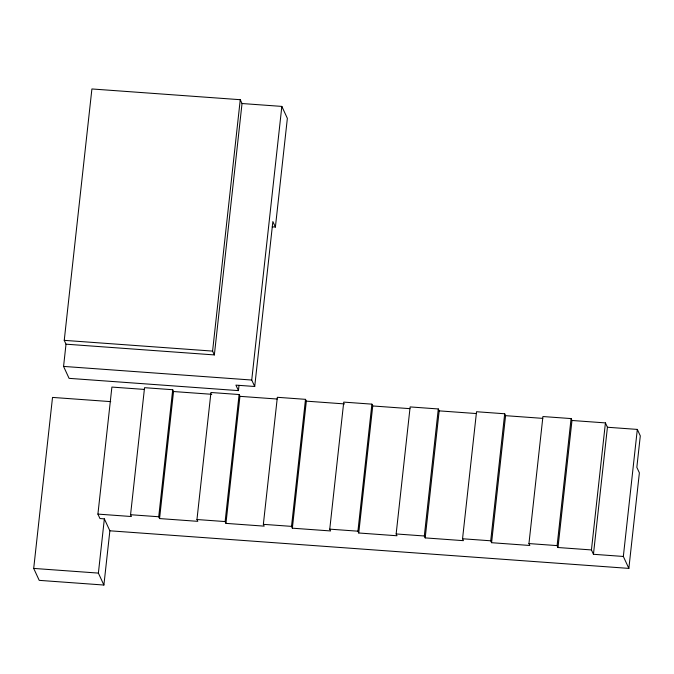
<?xml version="1.0" encoding="UTF-8"?>
<svg xmlns="http://www.w3.org/2000/svg" width="674" height="674" viewBox="0 0 674 674"><rect width="100%" height="100%" fill="white"/><g stroke="black" fill="none" stroke-linecap="round" stroke-linejoin="round"><path stroke-width="1.01" d="M144.337 389.42L111.892 387.07L97.915 514.102L99.963 518.542L104.352 518.862L109.87 530.8L103.897 585.04L39.218 580.356L33.7 568.418L52.521 397.416L110.738 401.628M64.241 340.353L91.908 88.96L240.256 99.701L242.025 103.526L214.357 354.92L66.01 344.178L64.241 340.353L212.588 351.095L214.357 354.92M239.017 385.393L238.444 390.617L69.077 378.35L63.567 366.412L66.01 344.178M103.897 585.04L98.387 573.102L104.352 518.862M97.915 514.102L131.396 516.528L130.562 514.717L144.548 387.685L172.704 389.724L173.538 391.535L159.561 518.567L197.794 521.339L196.96 519.528L210.945 392.495L239.102 394.534L239.936 396.337L225.958 523.378L264.191 526.141L263.357 524.338L277.343 397.298L305.499 399.345L306.333 401.148L292.356 528.18L330.597 530.952L329.755 529.149L343.74 402.108L371.896 404.147L372.739 405.959L358.753 532.991L396.994 535.763L396.152 533.951L410.137 406.919L438.294 408.958L439.178 410.862L425.193 537.894L463.434 540.666L462.549 538.762L476.535 411.73L504.691 413.769L505.576 415.673L491.59 542.705L529.831 545.477L528.947 543.573L542.932 416.54L571.089 418.579L571.973 420.483L557.988 547.515L591.435 549.933L593.449 554.289L623.34 556.454L628.859 568.393L109.87 530.8M159.561 518.567L158.727 516.756L172.704 389.724M212.588 351.095L240.256 99.701M225.958 523.378L225.124 521.566L239.102 394.534M238.444 390.617L235.908 385.124L254.713 386.488L251.731 380.035L281.842 106.408L242.025 103.526M254.713 386.488L272.86 221.569L275.396 227.062L272.262 226.835M275.396 227.062L287.36 118.346L281.842 106.408M292.356 528.18L291.522 526.377L305.499 399.345M358.753 532.991L357.919 531.188L371.896 404.147M425.193 537.894L424.317 535.99L438.294 408.958M491.59 542.705L490.714 540.801L504.691 413.769M557.988 547.515L557.112 545.611L571.089 418.579M591.435 549.933L605.421 422.901L571.973 420.483M593.449 554.289L607.426 427.249L605.421 422.901M623.34 556.454L637.318 429.414L607.426 427.249M628.859 568.393L639.373 472.836L636.837 467.343L640.3 435.867L637.318 429.414M63.567 366.412L251.731 380.035M173.538 391.535L211.779 394.298M239.936 396.337L277.14 399.033M306.333 401.148L344.574 403.92M372.739 405.959L409.935 408.655M439.178 410.862L476.383 413.558M505.576 415.673L542.781 418.369M130.562 514.717L158.727 516.756M196.96 519.528L225.124 521.566M263.357 524.338L291.522 526.377M329.755 529.149L357.919 531.188M396.152 533.951L424.317 535.99M462.549 538.762L490.714 540.801M528.947 543.573L557.112 545.611M33.7 568.418L98.387 573.102"/></g></svg>
